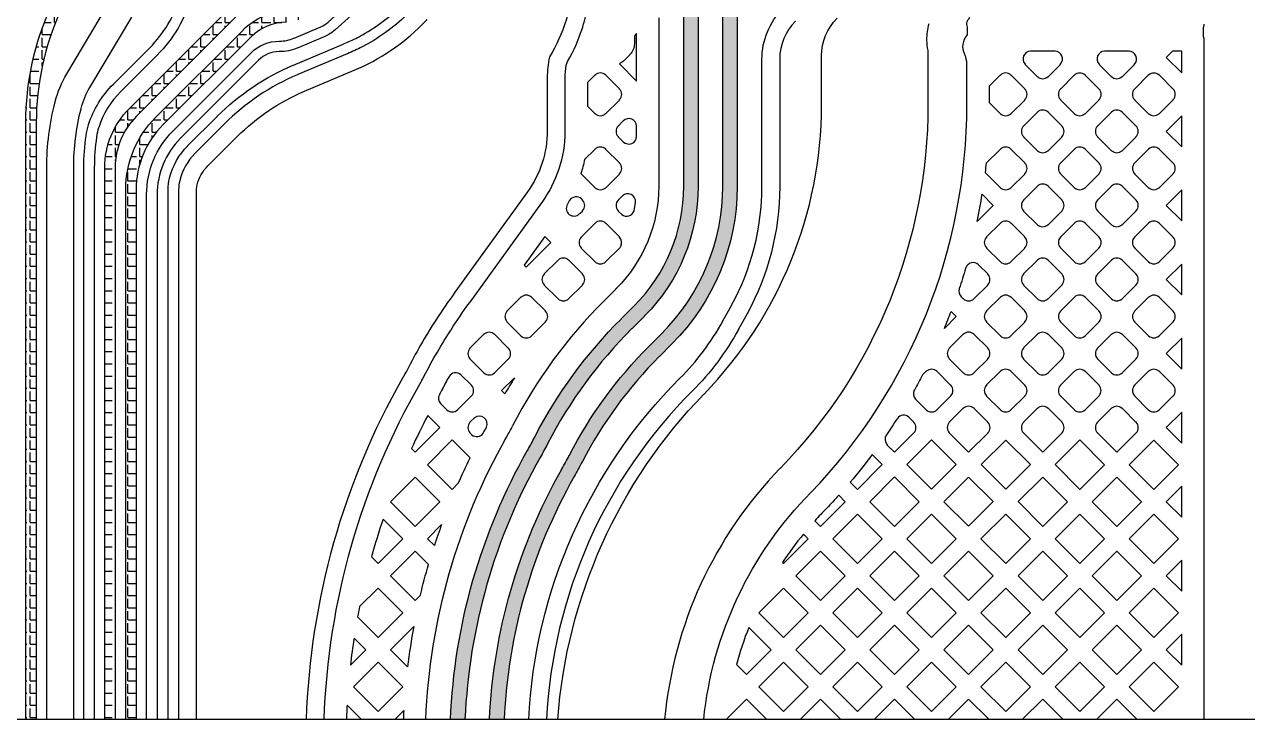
# Model space of a CAD drawing. Header units: millimetres. Extents: x 3412 to 3654, y 20 to 191.
# Drawn here: x 3550.98 to 3571.99, y 131.93 to 143.88 of the extents above; entities that cross this region are included whole.
import ezdxf

# ---------------------------------------------------------------- set-up
doc = ezdxf.new("R2010")
doc.units = ezdxf.units.MM
doc.header["$LTSCALE"] = 23.1
for name, color, linetype in [('gbr-dxf', 7, 'CONTINUOUS'), ('gbr-outline-dxf', 2, 'CONTINUOUS'), ('備註', 1, 'CONTINUOUS')]:
    doc.layers.add(name, color=color, linetype=linetype)
pattern_1 = [(0, (-6916.36428, -354.39698), (0, 0.20955), [0.1524, -0.05715]), (90, (-6916.36428, -354.39698), (-0.20955, 1e-17), [0.1524, -0.05715])]
pattern_2 = [(0, (-8225.40712, 1046.0928), (0, 0.20955), [0.1524, -0.05715]), (90, (-8225.40712, 1046.0928), (-0.20955, 1e-17), [0.1524, -0.05715])]

msp = doc.modelspace()

# ---------------------------------------------------------------- hatches: boundary and pattern name
at = {"layer": '備註'}
h = msp.add_hatch(dxfattribs=at)
h.set_pattern_fill('ANGLE', color=2, scale=0.03, style=0)
h.set_pattern_definition(pattern_1)
h.paths.add_polyline_path([(3551.003, 131.933), (3551.003, 142.181), (3551.003, 142.185, -0.107504), (3551.441, 144.196, -0.010305), (3551.442, 144.199, 0.022597), (3551.519, 144.391, 0.12907), (3551.473, 144.634), (3551.473, 144.634), (3551.473, 144.634), (3551.473, 146.233), (3552.007, 146.233), (3552.007, 144.634), (3552.005, 144.634, 0.147077), (3551.697, 144.355, -0.024913), (3551.606, 144.126, -0.009985), (3551.605, 144.124, 0.10745), (3551.183, 142.188), (3551.183, 142.185), (3551.183, 131.933)])
h = msp.add_hatch(dxfattribs=at)
h.set_pattern_fill('ANGLE', color=256, scale=0.03, style=0)
h.set_pattern_definition(pattern_1)
h.paths.add_polyline_path([(3552.359, 131.933), (3552.359, 141.413, -0.015891), (3552.359, 141.418, -0.198918), (3552.778, 142.429), (3552.778, 142.429), (3552.778, 142.429), (3554.618, 144.268), (3554.618, 144.268), (3554.618, 144.268, 0.050053), (3554.696, 144.365, 0.146543), (3554.623, 144.634), (3554.623, 144.634), (3554.623, 146.233), (3555.157, 146.233), (3555.157, 144.634), (3555.155, 144.634, 0.10521), (3554.938, 144.453, -0.115583), (3554.745, 144.141), (3554.745, 144.141), (3554.745, 144.141), (3552.905, 142.302), (3552.905, 142.302), (3552.905, 142.302, 0.197849), (3552.539, 141.423, -0.015423), (3552.539, 141.418), (3552.539, 131.933)])
h = msp.add_hatch(dxfattribs=at)
h.set_pattern_fill('ANGLE', color=256, scale=0.03, style=0)
h.set_pattern_definition(pattern_1)
h.paths.add_polyline_path([(3552.719, 131.933), (3552.719, 141.04, -0.019228), (3552.719, 141.047, -0.197835), (3553.232, 142.279), (3553.232, 142.28), (3554.741, 143.788), (3554.742, 143.789, -0.19864), (3555.485, 144.097), (3555.488, 144.097, 0.389539), (3555.849, 144.434), (3555.673, 144.634), (3555.673, 144.636), (3555.673, 146.233), (3556.207, 146.233), (3556.207, 144.635), (3556.207, 144.634), (3556.029, 144.432, -0.398395), (3555.485, 143.917), (3555.482, 143.917, 0.197557), (3554.869, 143.662), (3554.868, 143.661), (3553.36, 142.152), (3553.359, 142.152, 0.198761), (3552.899, 141.04, -0.018854), (3552.899, 141.034), (3552.899, 131.933)])
at = {"layer": '備註', "linetype": 'Continuous'}
h = msp.add_hatch(dxfattribs=at)
h.set_pattern_fill('ANGLE', color=4, scale=0.03, style=0)
h.set_pattern_definition(pattern_2)
h.paths.add_polyline_path([(3558.299, 131.933, -0.119184), (3559.623, 136.561, -0.010688), (3559.626, 136.565, 0.009413), (3559.744, 136.784, -0.008282), (3559.745, 136.786, -0.077139), (3561.235, 138.822), (3561.235, 138.823), (3561.445, 139.034, -0.024653), (3561.454, 139.043, 0.19899), (3562.305, 141.097), (3562.306, 141.102), (3562.306, 144.171, -0.013626), (3562.305, 144.177, 0.15526), (3562.281, 144.255, -0.047374), (3562.267, 144.262, -0.192505), (3561.98, 144.635), (3561.973, 144.635), (3561.973, 146.233), (3562.507, 146.233), (3562.507, 144.635), (3562.496, 144.635, 0.020922), (3562.496, 144.565), (3562.496, 144.56, 0.077712), (3562.536, 144.306, -0.085172), (3562.54, 144.281, -0.063907), (3562.554, 144.185, -0.01602), (3562.555, 144.177), (3562.555, 141.097, -0.010618), (3562.554, 141.093, -0.197688), (3561.638, 138.875, -0.026109), (3561.629, 138.865), (3561.412, 138.647), (3561.411, 138.646, 0.077044), (3559.968, 136.674, -0.00837), (3559.967, 136.672, -0.009676), (3559.84, 136.438, -0.010876), (3559.838, 136.434, 0.118814), (3558.548, 131.933)])
h = msp.add_hatch(dxfattribs=at)
h.set_pattern_fill('ANGLE', color=4, scale=0.03, style=0)
h.set_pattern_definition(pattern_2)
h.paths.add_polyline_path([(3558.97, 131.933, -0.118366), (3560.205, 136.227), (3560.207, 136.23, 0.009593), (3560.34, 136.475), (3560.341, 136.477, -0.077165), (3561.71, 138.348), (3561.71, 138.349), (3561.927, 138.567), (3561.928, 138.568, 0.1989), (3562.976, 141.096, -0.01598), (3562.976, 141.104), (3562.976, 144.135, -0.043357), (3562.982, 144.201, -0.11098), (3562.987, 144.237, 0.10686), (3563.028, 144.5, -0.135663), (3563.038, 144.543, 0.032048), (3563.034, 144.624), (3563.023, 144.634), (3563.023, 144.635), (3563.023, 146.233), (3563.557, 146.233), (3563.557, 144.636), (3563.558, 144.634), (3563.546, 144.623, -0.241105), (3563.323, 144.291, -0.020161), (3563.302, 144.269), (3563.302, 144.268), (3563.265, 144.231), (3563.265, 144.231, 0.199548), (3563.225, 144.136), (3563.225, 144.135), (3563.225, 141.097, -0.016305), (3563.225, 141.089, -0.198398), (3562.104, 138.392), (3562.104, 138.391), (3561.887, 138.173), (3561.886, 138.172, 0.077062), (3560.564, 136.366, -0.008577), (3560.562, 136.363, -0.009589), (3560.424, 136.109), (3560.423, 136.107, 0.118133), (3559.219, 131.933)])

# ---------------------------------------------------------------- linework, layer by layer
at = {"layer": 'gbr-dxf', "linetype": 'Continuous'}
for points in [[(3551.003, 131.933), (3551.003, 142.181), (3551.003, 142.185, -0.107504), (3551.441, 144.196, -0.010305), (3551.442, 144.199, 0.022597), (3551.519, 144.391, 0.12907), (3551.473, 144.634), (3551.473, 144.634), (3551.473, 144.634), (3551.473, 146.233), (3552.007, 146.233), (3552.007, 144.634), (3552.005, 144.634, 0.147077), (3551.697, 144.355, -0.024913), (3551.606, 144.126, -0.009985), (3551.605, 144.124, 0.10745), (3551.183, 142.188), (3551.183, 142.185), (3551.183, 131.933)], [(3553.079, 131.933), (3553.079, 140.953, -0.012477), (3553.079, 140.956, -0.198146), (3553.533, 142.05), (3553.533, 142.05), (3553.533, 142.05), (3553.533, 142.05), (3554.872, 143.389), (3554.872, 143.389, -0.19916), (3555.36, 143.591), (3555.364, 143.591, 0.099354), (3555.61, 143.642, -0.010141), (3555.612, 143.643), (3556.07, 143.837), (3556.071, 143.837, 0.084146), (3556.195, 143.916), (3556.196, 143.917), (3556.629, 144.314, 0.213011), (3556.729, 144.629, -0.019721), (3556.729, 144.635), (3556.723, 144.635), (3556.723, 146.233), (3557.257, 146.233), (3557.257, 144.673)], [(3557.257, 144.641), (3557.257, 144.635), (3557.256, 144.635, -0.156219), (3557.228, 144.593, 0.007953), (3556.922, 144.338), (3556.318, 143.785), (3556.317, 143.784, -0.084852), (3556.141, 143.672), (3556.14, 143.671), (3555.68, 143.476, -0.01065), (3555.677, 143.475, -0.099794), (3555.36, 143.411), (3555.357, 143.412, 0.197401), (3554.999, 143.262), (3554.999, 143.262), (3554.999, 143.262), (3553.661, 141.923, 0.198823), (3553.259, 140.953), (3553.259, 140.949), (3553.259, 131.933)], [(3560.404, 144.634, -0.124692), (3560, 143.321, 0.053062), (3559.961, 142.961), (3559.961, 142.056), (3559.962, 142.056, -0.157735), (3559.62, 141), (3558.375, 139.275, 0.013545), (3558.047, 138.798), (3558.046, 138.797, 0.023435), (3557.546, 137.928, -0.007426), (3557.487, 137.821, 0.014256), (3557.475, 137.802, 0.121575), (3555.82, 131.933, 0.121575)], [(3553.846, 144.357, -0.12923), (3553.26, 143.352), (3553.26, 143.351), (3552.635, 142.726), (3552.634, 142.725, 0.118431), (3552.255, 142.106), (3552.254, 142.104, 0.041634), (3552.218, 141.947, -0.013018), (3552.218, 141.943, 0.035651), (3552.18, 141.419, -0.015675), (3552.18, 141.414), (3552.18, 131.933)], [(3551.363, 131.933), (3551.363, 141.42), (3551.363, 141.42, -0.063204), (3551.506, 142.546, -0.010589), (3551.508, 142.554, -0.070116), (3551.707, 143.029), (3551.707, 143.03), (3552.422, 144.232)], [(3552, 131.933), (3552, 141.419, -0.016293), (3552, 141.424, -0.035104), (3552.039, 141.965, -0.010204), (3552.04, 141.968, -0.04181), (3552.081, 142.155, -0.012351), (3552.083, 142.159, -0.118909), (3552.507, 142.853), (3552.508, 142.853), (3553.132, 143.478), (3553.133, 143.479, 0.121175), (3553.654, 144.341, 0.142791)], [(3552.359, 131.933), (3552.359, 141.413, -0.015891), (3552.359, 141.418, -0.198918), (3552.778, 142.429), (3552.778, 142.429), (3552.778, 142.429), (3554.618, 144.268)], [(3554.745, 144.141), (3552.905, 142.302), (3552.905, 142.302), (3552.905, 142.302, 0.197849), (3552.539, 141.423, -0.015423), (3552.539, 141.418), (3552.539, 131.933)], [(3553.449, 131.933), (3553.449, 141.038), (3553.449, 141.042, -0.059358), (3553.473, 141.238, -0.01189), (3553.474, 141.241, -0.135862), (3553.787, 141.795), (3553.788, 141.796), (3554.292, 142.299), (3554.292, 142.3, -0.096538), (3555.597, 143.179, -0.01434), (3555.601, 143.18), (3556.457, 143.542, -0.012411), (3556.46, 143.543, 0.015336), (3556.701, 143.654), (3556.701, 143.654, 0.002088), (3556.733, 143.67, -0.011004), (3556.736, 143.672, 0.072287), (3557.465, 144.216)], [(3558.299, 131.933, -0.119184), (3559.623, 136.561, -0.010688), (3559.626, 136.565, 0.009413), (3559.744, 136.784, -0.008282), (3559.745, 136.786, -0.077139), (3561.235, 138.822), (3561.235, 138.823), (3561.445, 139.034, -0.024653), (3561.454, 139.043, 0.19899), (3562.305, 141.097), (3562.306, 141.102), (3562.306, 144.171, -0.013626)], [(3562.555, 144.177), (3562.555, 141.097, -0.010618), (3562.554, 141.093, -0.197688), (3561.638, 138.875, -0.026109), (3561.629, 138.865), (3561.412, 138.647), (3561.411, 138.646, 0.077044), (3559.968, 136.674, -0.00837), (3559.967, 136.672, -0.009676), (3559.84, 136.438, -0.010876), (3559.838, 136.434, 0.118814), (3558.548, 131.933, 0.118814)], [(3558.97, 131.933, -0.118366), (3560.205, 136.227), (3560.207, 136.23, 0.009593), (3560.34, 136.475), (3560.341, 136.477, -0.077165), (3561.71, 138.348), (3561.71, 138.349), (3561.927, 138.567), (3561.928, 138.568, 0.1989), (3562.976, 141.096, -0.01598), (3562.976, 141.104), (3562.976, 144.135, -0.043357)], [(3563.225, 144.135), (3563.225, 141.097, -0.016305), (3563.225, 141.089, -0.198398), (3562.104, 138.392), (3562.104, 138.391), (3561.887, 138.173), (3561.886, 138.172, 0.077062), (3560.564, 136.366, -0.008577), (3560.562, 136.363, -0.009589), (3560.424, 136.109), (3560.423, 136.107, 0.118133), (3559.219, 131.933, 0.118133)], [(3559.644, 131.933, -0.186475), (3562.239, 137.797), (3562.239, 137.797), (3562.239, 137.798, 0.070886), (3562.978, 138.781, -0.00818), (3562.98, 138.785), (3563.125, 139.049, -0.007588), (3563.126, 139.052, 0.125979), (3563.649, 141.094, -0.014467), (3563.649, 141.102), (3563.649, 143.274, -0.01206), (3563.649, 143.28, -0.199107), (3564.009, 144.15)], [(3552.817, 144.001), (3552.1, 142.796), (3552.1, 142.795, 0.071313), (3551.948, 142.432, -0.010285), (3551.946, 142.424, 0.062695), (3551.82, 141.42), (3551.82, 131.933)], [(3552.719, 131.933), (3552.719, 141.04, -0.019228), (3552.719, 141.047, -0.197835), (3553.232, 142.279), (3553.232, 142.28), (3554.741, 143.788), (3554.742, 143.789, -0.19864), (3555.485, 144.097)], [(3557.592, 144.089, -0.072063), (3556.824, 143.515, -0.012066), (3556.821, 143.513, -0.00236), (3556.783, 143.493, -0.013643), (3556.779, 143.491, -0.015427), (3556.527, 143.376, -0.012558), (3556.523, 143.374), (3555.675, 143.017, -0.014787), (3555.671, 143.015, 0.096801), (3554.419, 142.173), (3554.419, 142.172), (3553.915, 141.668), (3553.914, 141.668, 0.136531), (3553.648, 141.195, -0.010272), (3553.647, 141.192, 0.059449), (3553.629, 141.038), (3553.629, 141.034), (3553.629, 131.933)], [(3553.938, 131.933), (3553.938, 141.038), (3553.938, 141.039), (3553.938, 141.039, -0.059518), (3553.947, 141.121, -0.136752), (3554.133, 141.45), (3554.637, 141.954, -0.096879), (3555.791, 142.73), (3556.646, 143.091, 0.096881), (3557.809, 143.873), (3557.897, 143.961, -0.161855)], [(3556.129, 131.933, -0.122765), (3557.778, 137.708, 0.004959), (3557.819, 137.785), (3557.821, 137.788, -0.022428), (3558.285, 138.596), (3558.285, 138.597), (3558.305, 138.627, -0.010288), (3558.308, 138.633, -0.013388), (3558.623, 139.092, -0.023791), (3558.634, 139.106), (3559.868, 140.815, -0.007393), (3559.871, 140.819, 0.155756), (3560.271, 142.039, -0.028709), (3560.27, 142.061), (3560.27, 142.962), (3560.27, 142.962, -0.037639), (3560.286, 143.172, -0.096046), (3560.311, 143.24, 0.052294), (3560.57, 143.834), (3560.57, 143.836), (3560.571, 143.838, 0.016324), (3560.626, 144.033, -0.145421)], [(3561.877, 143.992), (3561.877, 141.103), (3561.877, 141.097, -0.198915), (3561.151, 139.346), (3561.15, 139.344), (3561.148, 139.343, 0.009561), (3561.134, 139.328, -0.008005), (3561.131, 139.325), (3560.932, 139.125), (3560.931, 139.124, 0.07711), (3559.365, 136.983, -0.02107), (3559.357, 136.969, -0.008911), (3559.252, 136.775, -0.006847), (3559.251, 136.772, 0.119606), (3557.87, 131.933, 0.119606)], [(3564.225, 143.935, 0.19731), (3563.954, 143.287, -0.011554), (3563.954, 143.281), (3563.954, 141.096, -0.014004), (3563.954, 141.088), (3563.954, 141.087, -0.125435), (3563.395, 138.908), (3563.394, 138.906), (3563.249, 138.642, -0.009234), (3563.247, 138.638, -0.071124), (3562.455, 137.582), (3562.455, 137.582), (3562.455, 137.582, 0.186035), (3559.949, 131.933, 0.186035)], [(3560.142, 131.933, -0.176219), (3562.653, 137.526), (3562.654, 137.527, 0.194757), (3564.673, 142.491), (3564.673, 142.502), (3564.673, 143.339, -0.198515), (3564.939, 143.985, 0.133111)], [(3562.649, 131.933, -0.171581), (3564.491, 135.833, 0.19336), (3567.17, 142.499), (3567.17, 143.194), (3567.17, 143.198, 0.103232), (3567.134, 143.358, -0.009592), (3567.132, 143.364, -0.302702), (3567.18, 143.7), (3567.18, 143.829), (3567.18, 143.829, -0.319661), (3567.223, 143.999)], [(3555.482, 143.917, 0.197557), (3554.869, 143.662), (3554.868, 143.661), (3553.36, 142.152), (3553.359, 142.152, 0.198761), (3552.899, 141.04, -0.018854), (3552.899, 141.034), (3552.899, 131.933)], [(3566.516, 143.891, 0.067631), (3566.478, 143.615), (3566.478, 143.612, 0.021471), (3566.482, 143.524, -0.050993), (3566.501, 143.339), (3566.501, 142.513), (3566.501, 142.502, -0.19516), (3563.966, 136.253), (3563.965, 136.253, 0.171435), (3561.977, 131.933, 0.171435)], [(3571.241, 143.884, -0.046734), (3571.232, 143.829), (3571.231, 143.829), (3571.231, 143.672, -0.081267), (3571.241, 143.611), (3571.241, 131.933)], [(3563.732, 131.933), (3563.382, 132.283), (3563.032, 131.933, 0.00001), (3563.032, 131.933, 0.00001)]]:
    msp.add_lwpolyline(points, format="xyb", dxfattribs=at)
for points in [[(3561.496, 142.904), (3561.496, 143.723), (3561.457, 143.685), (3561.457, 143.548, -0.191558), (3561.384, 143.365, -0.008186), (3561.379, 143.359), (3561.27, 143.25, -0.08171), (3561.2, 143.2)], [(3568.169, 143.195, -0.057065), (3568.176, 143.186), (3568.376, 142.986, -0.05637), (3568.382, 142.982, 0.39114), (3568.564, 142.982, -0.055764), (3568.57, 142.986), (3568.77, 143.186, -0.057001), (3568.776, 143.195, 0.639501), (3568.684, 143.419, -0.055064), (3568.673, 143.421), (3568.271, 143.421, -0.049143), (3568.262, 143.419, 0.63946)], [(3569.442, 143.195, -0.057065), (3569.448, 143.186), (3569.649, 142.986, -0.050033), (3569.654, 142.982, 0.39114), (3569.836, 142.982, -0.055764), (3569.842, 142.986), (3570.042, 143.186, -0.057001), (3570.049, 143.195, 0.639501), (3569.956, 143.419, -0.056442), (3569.945, 143.421), (3569.545, 143.421, -0.054988), (3569.534, 143.419, 0.639504)], [(3560.651, 142.475), (3560.777, 142.35, -0.055973), (3560.783, 142.346, 0.39114), (3560.964, 142.346, -0.05566), (3560.97, 142.35), (3561.201, 142.58, -0.055598), (3561.205, 142.586, 0.391196), (3561.205, 142.768, -0.055764), (3561.201, 142.774), (3560.97, 143.005, -0.052863), (3560.965, 143.009, 0.391218), (3560.783, 143.009, -0.056113), (3560.777, 143.004), (3560.651, 142.879)], [(3567.551, 142.539), (3567.739, 142.35, -0.05637), (3567.745, 142.345, 0.39114), (3567.927, 142.345, -0.055764), (3567.933, 142.35), (3568.163, 142.58, -0.05577), (3568.168, 142.586, 0.391196), (3568.168, 142.768, -0.05566), (3568.163, 142.774), (3567.933, 143.005, -0.052506), (3567.927, 143.009, 0.391218), (3567.745, 143.009, -0.055384), (3567.739, 143.004), (3567.551, 142.816)], [(3568.777, 142.586, -0.0561), (3568.782, 142.58), (3569.012, 142.35, -0.05901), (3569.018, 142.345, 0.39114), (3569.2, 142.345, -0.055764), (3569.206, 142.35), (3569.436, 142.58, -0.05577), (3569.441, 142.586, 0.391196), (3569.441, 142.768, -0.05267), (3569.436, 142.774), (3569.206, 143.003, -0.061355), (3569.2, 143.008, 0.391218), (3569.018, 143.008, -0.056153), (3569.012, 143.004), (3568.782, 142.774, -0.055973), (3568.777, 142.768, 0.391162)], [(3570.05, 142.586, -0.058964), (3570.055, 142.58), (3570.285, 142.349, -0.050042), (3570.291, 142.345, 0.390932), (3570.472, 142.345, -0.05566), (3570.478, 142.35), (3570.709, 142.58, -0.055221), (3570.713, 142.586, 0.390908), (3570.713, 142.768, -0.06128), (3570.708, 142.774), (3570.479, 143.004, -0.058294), (3570.472, 143.009, 0.39083), (3570.291, 143.008, -0.056153), (3570.285, 143.004), (3570.055, 142.774, -0.055973), (3570.05, 142.768, 0.390821)], [(3561.178, 141.95, -0.056153), (3561.183, 141.944), (3561.264, 141.862, -0.015287), (3561.269, 141.858, 0.639441), (3561.496, 141.952, -0.010575), (3561.496, 141.956), (3561.496, 142.128, -0.009153), (3561.496, 142.131, 0.639461), (3561.269, 142.224, -0.011006), (3561.266, 142.221), (3561.183, 142.138, -0.05637), (3561.178, 142.132, 0.391162)], [(3568.141, 141.95, -0.0561), (3568.146, 141.944), (3568.375, 141.714, -0.059043), (3568.382, 141.709, 0.39114), (3568.564, 141.709, -0.055883), (3568.57, 141.714), (3568.8, 141.944, -0.05598), (3568.804, 141.95, 0.391196), (3568.804, 142.132, -0.052616), (3568.8, 142.137), (3568.569, 142.368, -0.049454), (3568.564, 142.372, 0.391218), (3568.382, 142.372, -0.056153), (3568.376, 142.368), (3568.146, 142.138, -0.055973), (3568.141, 142.131, 0.391162)], [(3569.414, 141.95, -0.058964), (3569.418, 141.944), (3569.648, 141.714, -0.06172), (3569.655, 141.709, 0.390932), (3569.836, 141.709, -0.05566), (3569.842, 141.714), (3570.072, 141.944, -0.055221), (3570.077, 141.95, 0.390908), (3570.077, 142.131, -0.06128), (3570.072, 142.138), (3569.842, 142.368, -0.058294), (3569.836, 142.372, 0.39083), (3569.654, 142.372, -0.056153), (3569.648, 142.368), (3569.418, 142.138, -0.055973), (3569.414, 142.132, 0.390821)], [(3560.539, 141.315), (3560.777, 141.077, -0.056002), (3560.783, 141.073, 0.391029), (3560.965, 141.073, -0.056153), (3560.971, 141.077), (3561.201, 141.307, -0.056002), (3561.205, 141.313, 0.391196), (3561.205, 141.495, -0.055764), (3561.201, 141.501), (3560.97, 141.732, -0.052863), (3560.965, 141.736, 0.390811), (3560.783, 141.736, -0.056004), (3560.777, 141.732), (3560.602, 141.557, -0.025113)], [(3567.483, 141.335), (3567.74, 141.077, -0.056271), (3567.746, 141.073, 0.391095), (3567.927, 141.073, -0.055883), (3567.933, 141.077), (3568.163, 141.307, -0.05598), (3568.168, 141.313, 0.391196), (3568.168, 141.495, -0.055764), (3568.163, 141.501), (3567.933, 141.732, -0.052608), (3567.927, 141.736, 0.390795), (3567.746, 141.736, -0.055792), (3567.74, 141.732), (3567.5, 141.492, -0.003992)], [(3568.777, 141.313, -0.059211), (3568.782, 141.307), (3569.011, 141.078, -0.061778), (3569.018, 141.073, 0.39114), (3569.2, 141.073, -0.055384), (3569.206, 141.077), (3569.436, 141.308, -0.05561), (3569.441, 141.314, 0.391196), (3569.441, 141.495, -0.049442), (3569.437, 141.501), (3569.206, 141.731, -0.058513), (3569.2, 141.736, 0.391218), (3569.018, 141.736, -0.056153), (3569.012, 141.731), (3568.782, 141.501, -0.055973), (3568.777, 141.495, 0.391162)], [(3570.05, 141.314, -0.061763), (3570.055, 141.307), (3570.285, 141.077, -0.053198), (3570.291, 141.073, 0.390932), (3570.472, 141.073, -0.05566), (3570.478, 141.077), (3570.709, 141.307, -0.055221), (3570.713, 141.313, 0.390908), (3570.713, 141.495, -0.05837), (3570.708, 141.502), (3570.478, 141.732, -0.055369), (3570.472, 141.736, 0.39083), (3570.291, 141.736, -0.056573), (3570.285, 141.731), (3570.055, 141.502, -0.056766), (3570.05, 141.495, 0.390821)], [(3568.141, 140.677, -0.046362), (3568.145, 140.672), (3568.377, 140.441, -0.050042), (3568.382, 140.437, 0.390684), (3568.563, 140.437, -0.055464), (3568.569, 140.441), (3568.8, 140.671, -0.055098), (3568.804, 140.677, 0.390809), (3568.804, 140.859, -0.049442), (3568.8, 140.864), (3568.569, 141.096, -0.046157), (3568.564, 141.1, 0.391218), (3568.382, 141.1, -0.056153), (3568.376, 141.095), (3568.146, 140.865, -0.055973), (3568.141, 140.859, 0.390821)], [(3569.414, 140.677, -0.064774), (3569.419, 140.67), (3569.648, 140.441, -0.056366), (3569.654, 140.437, 0.39114), (3569.836, 140.437, -0.05543), (3569.842, 140.441), (3570.072, 140.671, -0.055221), (3570.077, 140.677, 0.391196), (3570.077, 140.859, -0.055764), (3570.072, 140.865), (3569.842, 141.095, -0.052863), (3569.836, 141.1, 0.391218), (3569.654, 141.1, -0.056631), (3569.648, 141.095), (3569.418, 140.865, -0.056364), (3569.414, 140.859, 0.391162)], [(3560.304, 140.782, 0.846635), (3560.512, 140.621, -0.03228), (3560.527, 140.633), (3560.564, 140.671, -0.05598), (3560.569, 140.677, 0.391071), (3560.569, 140.858, -0.064409), (3560.564, 140.866), (3560.555, 140.875, -0.040112), (3560.548, 140.88, 0.473863), (3560.342, 140.851, -0.035581), (3560.338, 140.845, -0.005287), (3560.313, 140.8, -0.033841)], [(3561.178, 140.677, -0.049862), (3561.182, 140.672), (3561.244, 140.61, 0.501447), (3561.453, 140.674, 0.017874), (3561.478, 140.822, 0.686599), (3561.252, 140.933), (3561.183, 140.865, -0.05598), (3561.178, 140.859, 0.391118)], [(3560.542, 140.041, -0.052738), (3560.546, 140.035), (3560.777, 139.804, -0.056296), (3560.783, 139.8, 0.390652), (3560.964, 139.8, -0.055284), (3560.97, 139.804), (3561.215, 140.048, 0.002624), (3561.224, 140.065, -0.071566), (3561.226, 140.071, 0.314295), (3561.205, 140.222, -0.07161), (3561.202, 140.228), (3560.971, 140.458, -0.064091), (3560.964, 140.463, 0.390953), (3560.783, 140.463, -0.056153), (3560.777, 140.458), (3560.547, 140.228, -0.055973), (3560.542, 140.222, 0.39077)], [(3567.504, 140.041, -0.0533), (3567.509, 140.035), (3567.739, 139.804, -0.056513), (3567.745, 139.8, 0.390932), (3567.927, 139.8, -0.055883), (3567.933, 139.804), (3568.164, 140.035, -0.055598), (3568.168, 140.041, 0.390908), (3568.168, 140.223, -0.055464), (3568.164, 140.229), (3567.934, 140.458, -0.063697), (3567.927, 140.463, 0.39083), (3567.745, 140.463, -0.056153), (3567.739, 140.459), (3567.509, 140.228, -0.055973), (3567.505, 140.222, 0.390821)], [(3568.777, 140.041, -0.0497), (3568.781, 140.036), (3569.012, 139.805, -0.053198), (3569.018, 139.8, 0.390932), (3569.2, 139.8, -0.05566), (3569.206, 139.805), (3569.436, 140.035, -0.055221), (3569.441, 140.041, 0.391196), (3569.441, 140.223, -0.046133), (3569.437, 140.228), (3569.206, 140.459, -0.05577), (3569.2, 140.463, 0.39097), (3569.018, 140.463, -0.056056), (3569.012, 140.459), (3568.782, 140.229, -0.056141), (3568.777, 140.223, 0.390478)], [(3570.05, 140.041, -0.06459), (3570.055, 140.034), (3570.285, 139.804, -0.05637), (3570.291, 139.8, 0.39114), (3570.473, 139.8, -0.055384), (3570.479, 139.804), (3570.709, 140.035, -0.05561), (3570.713, 140.041, 0.391196), (3570.713, 140.222, -0.05566), (3570.709, 140.228), (3570.478, 140.459, -0.052506), (3570.472, 140.463, 0.391218), (3570.291, 140.463, -0.056573), (3570.285, 140.459), (3570.055, 140.229, -0.056766), (3570.05, 140.223, 0.391162)], [(3559.906, 139.404, -0.055723), (3559.91, 139.398), (3560.14, 139.168, -0.059071), (3560.147, 139.164, 0.390636), (3560.328, 139.164, -0.055148), (3560.334, 139.168), (3560.565, 139.398, -0.055526), (3560.569, 139.404, 0.390561), (3560.569, 139.586, -0.052448), (3560.565, 139.592), (3560.335, 139.822, -0.061665), (3560.328, 139.827, 0.390824), (3560.146, 139.827, -0.056056), (3560.14, 139.822), (3559.91, 139.592, -0.055746), (3559.906, 139.586, 0.390459)], [(3567.038, 139.332, 0.262246), (3567.069, 139.205, -0.104298), (3567.073, 139.198), (3567.103, 139.168, -0.058958), (3567.109, 139.164, 0.39114), (3567.291, 139.164, -0.055764), (3567.297, 139.168), (3567.527, 139.398, -0.055615), (3567.531, 139.404, 0.391196), (3567.531, 139.586, -0.052357), (3567.527, 139.592), (3567.377, 139.742, -0.037126), (3567.368, 139.749, 0.542997), (3567.15, 139.694, -0.032211), (3567.147, 139.685, -0.009047), (3567.039, 139.34, -0.103904)], [(3568.141, 139.404, -0.050275), (3568.145, 139.399), (3568.376, 139.168, -0.05346), (3568.381, 139.164, 0.39114), (3568.563, 139.164, -0.055384), (3568.569, 139.168), (3568.8, 139.399, -0.05561), (3568.804, 139.405, 0.391196), (3568.804, 139.587, -0.058572), (3568.8, 139.593), (3568.57, 139.823, -0.055598), (3568.564, 139.827, 0.391218), (3568.382, 139.827, -0.056366), (3568.376, 139.823), (3568.145, 139.592, -0.056366), (3568.141, 139.586, 0.391162)], [(3569.414, 139.405, -0.0561), (3569.418, 139.399), (3569.65, 139.167, -0.046695), (3569.655, 139.164, 0.39114), (3569.836, 139.164, -0.055384), (3569.842, 139.168), (3570.073, 139.398, -0.05561), (3570.077, 139.404, 0.391196), (3570.077, 139.586, -0.05267), (3570.073, 139.592), (3569.841, 139.823, -0.049292), (3569.836, 139.827, 0.391218), (3569.654, 139.827, -0.056573), (3569.648, 139.823), (3569.418, 139.593, -0.056766), (3569.414, 139.587, 0.391162)], [(3559.269, 138.949, 0.390956), (3559.269, 138.768, -0.058746), (3559.274, 138.761), (3559.503, 138.532, -0.061617), (3559.51, 138.527, 0.390799), (3559.692, 138.527, -0.055056), (3559.698, 138.531), (3559.928, 138.762, -0.055526), (3559.933, 138.768, 0.390561), (3559.933, 138.95, -0.049292), (3559.929, 138.955), (3559.698, 139.186, -0.059016), (3559.692, 139.19, 0.390698), (3559.51, 139.19, -0.056086), (3559.504, 139.186), (3559.274, 138.955, -0.055902)], [(3567.504, 138.768, -0.055762), (3567.509, 138.762), (3567.739, 138.532, -0.058946), (3567.745, 138.527, 0.390932), (3567.927, 138.527, -0.055764), (3567.933, 138.532), (3568.163, 138.762, -0.05561), (3568.168, 138.768, 0.391196), (3568.168, 138.95, -0.052312), (3568.163, 138.956), (3567.934, 139.185, -0.061073), (3567.927, 139.19, 0.39097), (3567.745, 139.19, -0.055957), (3567.739, 139.186), (3567.509, 138.956, -0.055902), (3567.504, 138.95, 0.390478)], [(3568.777, 138.768, -0.053195), (3568.781, 138.762), (3569.012, 138.531, -0.056259), (3569.018, 138.527, 0.390809), (3569.2, 138.527, -0.055384), (3569.206, 138.532), (3569.437, 138.762, -0.05561), (3569.441, 138.768, 0.390799), (3569.441, 138.95, -0.055284), (3569.437, 138.956), (3569.207, 139.186, -0.063771), (3569.2, 139.191, 0.390956), (3569.018, 139.191, -0.056631), (3569.012, 139.186), (3568.782, 138.956, -0.056364), (3568.777, 138.95, 0.39097)], [(3570.05, 138.768, -0.056086), (3570.055, 138.762), (3570.286, 138.531, -0.04664), (3570.291, 138.528, 0.390932), (3570.472, 138.528, -0.05566), (3570.478, 138.532), (3570.709, 138.762, -0.055221), (3570.713, 138.768, 0.390908), (3570.713, 138.95, -0.052426), (3570.709, 138.956), (3570.478, 139.187, -0.049039), (3570.473, 139.191, 0.39083), (3570.291, 139.19, -0.056366), (3570.285, 139.186), (3570.055, 138.956, -0.056366), (3570.051, 138.95, 0.390821)], [(3558.633, 138.131, -0.046371), (3558.637, 138.126), (3558.868, 137.895, -0.049696), (3558.874, 137.891, 0.39114), (3559.055, 137.891, -0.055151), (3559.061, 137.895), (3559.292, 138.125, -0.055237), (3559.296, 138.131, 0.391196), (3559.296, 138.313, -0.049652), (3559.292, 138.318), (3559.06, 138.55, -0.046275), (3559.055, 138.554, 0.391218), (3558.874, 138.554, -0.056366), (3558.868, 138.549), (3558.637, 138.319, -0.056366), (3558.633, 138.313, 0.391162)], [(3566.868, 138.313, 0.39083), (3566.868, 138.132, -0.055883), (3566.873, 138.126), (3567.102, 137.896, -0.058925), (3567.109, 137.891, 0.390908), (3567.291, 137.891, -0.055358), (3567.297, 137.895), (3567.527, 138.126, -0.055098), (3567.531, 138.132, 0.390809), (3567.531, 138.314, -0.052947), (3567.527, 138.319), (3567.296, 138.55, -0.049782), (3567.291, 138.554, 0.39097), (3567.109, 138.554, -0.055686), (3567.103, 138.55), (3566.873, 138.319, -0.055746)], [(3568.141, 138.132, -0.052718), (3568.145, 138.126), (3568.376, 137.895, -0.05608), (3568.382, 137.891, 0.390932), (3568.564, 137.891, -0.055764), (3568.57, 137.895), (3568.8, 138.125, -0.05561), (3568.804, 138.131, 0.390799), (3568.804, 138.313, -0.055056), (3568.8, 138.319), (3568.569, 138.55, -0.051941), (3568.563, 138.554, 0.390956), (3568.382, 138.554, -0.056631), (3568.375, 138.55), (3568.145, 138.32, -0.056364), (3568.141, 138.313, 0.390821)], [(3569.414, 138.132, -0.059113), (3569.418, 138.125), (3569.649, 137.895, -0.05029), (3569.654, 137.891, 0.390932), (3569.836, 137.891, -0.05566), (3569.842, 137.895), (3570.072, 138.126, -0.055221), (3570.077, 138.132, 0.390908), (3570.077, 138.314, -0.06128), (3570.072, 138.321), (3569.843, 138.55, -0.058294), (3569.836, 138.554, 0.39083), (3569.655, 138.554, -0.056366), (3569.649, 138.55), (3569.418, 138.319, -0.056366), (3569.414, 138.313, 0.390821)], [(3558.108, 137.516, 0.315949), (3558.128, 137.363), (3558.129, 137.362), (3558.232, 137.259, -0.05284), (3558.238, 137.255, 0.390805), (3558.419, 137.255, -0.054726), (3558.425, 137.259), (3558.655, 137.489, -0.054945), (3558.66, 137.495, 0.390809), (3558.66, 137.677, -0.058735), (3558.655, 137.683), (3558.479, 137.859, 0.465498), (3558.274, 137.829, 0.006232), (3558.158, 137.61, -0.006994), (3558.156, 137.607, -0.004965), (3558.111, 137.523, -0.00806), (3558.109, 137.519, -0.030307)], [(3566.266, 137.592, 0.313754), (3566.287, 137.439, -0.019643), (3566.288, 137.438), (3566.467, 137.259, -0.05294), (3566.473, 137.255, 0.390761), (3566.654, 137.255, -0.055464), (3566.66, 137.259), (3566.891, 137.49, -0.055098), (3566.895, 137.496, 0.390809), (3566.895, 137.677, -0.046401), (3566.891, 137.682), (3566.66, 137.913, -0.055973), (3566.654, 137.918, 0.391017), (3566.473, 137.918, -0.055855), (3566.467, 137.913), (3566.408, 137.855, -0.007426), (3566.267, 137.595, -0.03428)], [(3567.504, 137.496, -0.058726), (3567.509, 137.489), (3567.739, 137.259, -0.06172), (3567.746, 137.254, 0.390597), (3567.927, 137.254, -0.055558), (3567.933, 137.259), (3568.164, 137.489, -0.055526), (3568.168, 137.495, 0.390932), (3568.168, 137.677, -0.049896), (3568.164, 137.682), (3567.933, 137.913, -0.058719), (3567.927, 137.918, 0.391218), (3567.745, 137.918, -0.056631), (3567.739, 137.913), (3567.509, 137.683, -0.056364), (3567.505, 137.677, 0.390821)], [(3568.777, 137.495, -0.055916), (3568.782, 137.489), (3569.011, 137.26, -0.058946), (3569.018, 137.255, 0.390932), (3569.2, 137.255, -0.055764), (3569.206, 137.259), (3569.436, 137.49, -0.05532), (3569.44, 137.496, 0.390908), (3569.44, 137.677, -0.052125), (3569.436, 137.683), (3569.206, 137.913, -0.060918), (3569.2, 137.917, 0.39083), (3569.018, 137.917, -0.05642), (3569.012, 137.913), (3568.782, 137.683, -0.056364), (3568.777, 137.677, 0.390821)], [(3570.05, 137.496, -0.059362), (3570.054, 137.489), (3570.285, 137.258, -0.050456), (3570.291, 137.254, 0.39114), (3570.472, 137.254, -0.055384), (3570.478, 137.259), (3570.709, 137.489, -0.05561), (3570.713, 137.495, 0.391196), (3570.713, 137.677, -0.061318), (3570.709, 137.684), (3570.479, 137.914, -0.058513), (3570.472, 137.918, 0.391218), (3570.291, 137.918, -0.056573), (3570.285, 137.914), (3570.054, 137.684, -0.056766), (3570.05, 137.677, 0.391162)], [(3566.868, 137.041, 0.390956), (3566.868, 136.859, -0.046496), (3566.872, 136.854), (3567.2, 136.526), (3567.527, 136.853, -0.055598), (3567.532, 136.859, 0.390799), (3567.532, 137.041, -0.049478), (3567.528, 137.046), (3567.296, 137.278, -0.045907), (3567.291, 137.282, 0.39062), (3567.109, 137.282, -0.056128), (3567.103, 137.277), (3566.873, 137.047, -0.05608)], [(3568.141, 137.04, 0.39083), (3568.141, 136.859, -0.056153), (3568.146, 136.853), (3568.472, 136.526), (3568.799, 136.853, -0.055598), (3568.804, 136.859, 0.390799), (3568.804, 137.041, -0.052448), (3568.8, 137.047), (3568.569, 137.277, -0.049519), (3568.564, 137.281, 0.390746), (3568.382, 137.281, -0.056544), (3568.376, 137.277), (3568.145, 137.046, -0.056139)], [(3569.413, 137.041, 0.39083), (3569.413, 136.859, -0.0561), (3569.418, 136.853), (3569.745, 136.526), (3570.073, 136.853, -0.055098), (3570.077, 136.859, 0.390809), (3570.077, 137.041, -0.052312), (3570.073, 137.046), (3569.842, 137.277, -0.061073), (3569.836, 137.281, 0.39097), (3569.654, 137.282, -0.056169), (3569.648, 137.277), (3569.418, 137.047, -0.056442)], [(3558.633, 136.859, -0.059439), (3558.638, 136.853), (3558.667, 136.824, 0.420464), (3558.859, 136.853, -0.002776), (3558.918, 136.957), (3558.919, 136.959, 0.775572), (3558.709, 137.118), (3558.638, 137.047, -0.056924), (3558.633, 137.041, 0.390431)], [(3565.784, 136.818, 0.339529), (3565.799, 136.656, -0.062345), (3565.803, 136.65), (3565.927, 136.526), (3566.254, 136.853, -0.055098), (3566.259, 136.859, 0.390809), (3566.259, 137.041, -0.061761), (3566.254, 137.048), (3566.173, 137.128, 0.440228), (3565.975, 137.107, -0.008507), (3565.787, 136.824, -0.060342)], [(3557.904, 136.313), (3558.328, 135.889), (3558.432, 135.993, -0.010911), (3558.637, 136.429), (3558.328, 136.738)], [(3565.166, 136.014), (3565.291, 135.889), (3565.715, 136.314), (3565.544, 136.485, -0.015089)], [(3564.558, 135.35), (3564.655, 135.253), (3565.078, 135.677), (3564.968, 135.787, -0.007493), (3564.764, 135.568), (3564.764, 135.568), (3564.762, 135.566, 0.01222)], [(3564.003, 134.632), (3564.018, 134.617), (3564.442, 135.041), (3564.362, 135.121, 0.024945)], [(3557.268, 134.405), (3557.692, 133.981), (3557.782, 134.071, -0.012365), (3557.922, 134.599), (3557.692, 134.829)], [(3556.703, 133.697), (3557.056, 133.344), (3557.48, 133.768), (3557.056, 134.192), (3556.737, 133.874, 0.003776)]]:
    msp.add_lwpolyline(points, format="xyb", close=True, dxfattribs=at)
for points in [[(3570.86, 143.047), (3570.86, 143.421), (3570.701, 143.421), (3570.594, 143.313)], [(3559.565, 139.744), (3559.601, 139.707), (3560.025, 140.132), (3559.92, 140.236)], [(3566.14, 136.314), (3566.564, 135.89), (3566.988, 136.314), (3566.564, 136.738)], [(3567.413, 136.314), (3567.836, 135.89), (3568.26, 136.314), (3567.836, 136.737)], [(3568.684, 136.314), (3569.109, 135.889), (3569.533, 136.313), (3569.109, 136.738)], [(3569.957, 136.313), (3570.381, 135.889), (3570.806, 136.313), (3570.382, 136.737)], [(3557.268, 135.677), (3557.692, 135.253), (3558.116, 135.677), (3557.692, 136.101)], [(3565.503, 135.677), (3565.927, 135.253), (3566.352, 135.677), (3565.927, 136.102)], [(3566.776, 135.677), (3567.2, 135.254), (3567.624, 135.678), (3567.2, 136.101)], [(3568.048, 135.678), (3568.473, 135.253), (3568.897, 135.677), (3568.472, 136.101)], [(3569.321, 135.677), (3569.745, 135.253), (3570.169, 135.677), (3569.745, 136.101)], [(3564.867, 135.041), (3565.291, 134.617), (3565.715, 135.041), (3565.291, 135.465)], [(3566.139, 135.041), (3566.563, 134.617), (3566.988, 135.041), (3566.564, 135.465)], [(3567.412, 135.041), (3567.836, 134.617), (3568.261, 135.041), (3567.836, 135.465)], [(3568.685, 135.041), (3569.109, 134.617), (3569.533, 135.041), (3569.109, 135.465)], [(3569.957, 135.041), (3570.381, 134.617), (3570.805, 135.041), (3570.381, 135.465)], [(3564.23, 134.405), (3564.655, 133.98), (3565.079, 134.404), (3564.655, 134.829)], [(3565.503, 134.404), (3565.927, 133.981), (3566.351, 134.405), (3565.927, 134.828)], [(3566.775, 134.405), (3567.2, 133.98), (3567.624, 134.405), (3567.2, 134.829)], [(3568.049, 134.405), (3568.473, 133.981), (3568.897, 134.405), (3568.473, 134.829)], [(3569.321, 134.405), (3569.745, 133.981), (3570.169, 134.405), (3569.745, 134.829)], [(3563.594, 133.768), (3564.018, 133.344), (3564.443, 133.768), (3564.018, 134.192)], [(3564.867, 133.768), (3565.291, 133.345), (3565.715, 133.769), (3565.291, 134.192)], [(3566.139, 133.769), (3566.564, 133.344), (3566.987, 133.768), (3566.563, 134.192)], [(3567.412, 133.768), (3567.836, 133.344), (3568.26, 133.768), (3567.836, 134.192)], [(3568.685, 133.768), (3569.109, 133.344), (3569.533, 133.768), (3569.109, 134.192)], [(3569.958, 133.768), (3570.382, 133.345), (3570.805, 133.768), (3570.381, 134.192)], [(3564.231, 133.132), (3564.654, 132.708), (3565.078, 133.132), (3564.655, 133.556)], [(3565.503, 133.132), (3565.927, 132.708), (3566.351, 133.132), (3565.927, 133.556)], [(3566.776, 133.132), (3567.2, 132.708), (3567.624, 133.132), (3567.2, 133.556)], [(3568.048, 133.132), (3568.472, 132.708), (3568.897, 133.132), (3568.473, 133.556)], [(3569.321, 133.132), (3569.745, 132.708), (3570.169, 133.132), (3569.745, 133.556)], [(3556.631, 132.495), (3557.055, 132.071), (3557.48, 132.496), (3557.056, 132.92)], [(3563.594, 132.495), (3564.018, 132.072), (3564.442, 132.496), (3564.018, 132.919)], [(3564.867, 132.496), (3565.291, 132.072), (3565.715, 132.496), (3565.291, 132.92)], [(3566.14, 132.496), (3566.564, 132.072), (3566.988, 132.496), (3566.564, 132.92)], [(3567.412, 132.496), (3567.836, 132.072), (3568.26, 132.495), (3567.836, 132.919)], [(3568.685, 132.495), (3569.109, 132.071), (3569.533, 132.496), (3569.109, 132.92)], [(3569.958, 132.496), (3570.382, 132.072), (3570.806, 132.496), (3570.382, 132.92)]]:
    msp.add_lwpolyline(points, close=True, dxfattribs=at)
at = {"layer": 'gbr-dxf'}
for points in [[(3570.86, 141.774), (3570.86, 142.307), (3570.594, 142.041)], [(3570.86, 140.502), (3570.86, 141.034), (3570.594, 140.768)], [(3570.86, 139.229), (3570.86, 139.761), (3570.594, 139.495)], [(3570.86, 137.957), (3570.86, 138.489), (3570.594, 138.223)], [(3570.86, 136.684), (3570.86, 137.216), (3570.594, 136.95)], [(3570.86, 135.411), (3570.86, 135.943), (3570.594, 135.677)], [(3570.86, 134.138), (3570.86, 134.671), (3570.594, 134.405)], [(3570.86, 132.866), (3570.86, 133.398), (3570.594, 133.132)]]:
    msp.add_lwpolyline(points, close=True, dxfattribs=at)
at = {"layer": 'gbr-dxf', "linetype": 'Continuous'}
for points in [[(3567.347, 140.491), (3567.624, 140.768), (3567.432, 140.961)], [(3566.783, 138.654), (3566.987, 138.859), (3566.899, 138.947)], [(3557.627, 136.591), (3557.692, 136.526), (3558.116, 136.95), (3557.909, 137.157)], [(3556.941, 134.731), (3557.056, 134.617), (3557.48, 135.041), (3557.141, 135.379)], [(3563.211, 132.879), (3563.382, 132.708), (3563.806, 133.132), (3563.423, 133.515)], [(3556.58, 132.868), (3556.843, 133.132), (3556.642, 133.334)], [(3556.769, 131.933), (3556.522, 132.18)], [(3565.005, 131.933), (3564.654, 132.284), (3564.304, 131.933)], [(3566.278, 131.933), (3565.927, 132.283), (3565.577, 131.933)], [(3567.55, 131.933), (3567.2, 132.283), (3566.849, 131.933)], [(3568.822, 131.933), (3568.472, 132.283), (3568.122, 131.933)], [(3570.096, 131.933), (3569.745, 132.284), (3569.395, 131.933)]]:
    msp.add_lwpolyline(points, dxfattribs=at)
at = {"layer": 'gbr-dxf'}
for points in [[(3567.347, 140.491, 0.011918), (3567.432, 140.961, 83.909556)], [(3566.783, 138.654, 0.007869), (3566.899, 138.947, 127.080439)], [(3559.398, 137.807, 0.008903), (3559.232, 137.531, 112.321215)], [(3557.909, 137.157, 0.013152), (3557.627, 136.591, 76.03592)], [(3557.141, 135.379, 0.014086), (3556.941, 134.731, 70.992297)], [(3558.145, 135.282, 0.008583), (3558.022, 134.923, 116.512424)], [(3557.668, 133.532, 0.01587), (3557.561, 132.839, 63.012922)], [(3563.423, 133.515, 0.027562), (3563.211, 132.879, 36.282213)], [(3556.642, 133.334, 0.009755), (3556.58, 132.868, 102.513706)], [(3556.522, 132.18, 0.005148), (3556.51, 131.933)], [(3557.496, 132.088, 0.003508), (3557.489, 131.933)]]:
    msp.add_lwpolyline(points, format="xyb", dxfattribs=at)
for points in [[(3559.398, 137.807), (3559.177, 137.586), (3559.232, 137.531)], [(3558.145, 135.282), (3557.904, 135.041), (3558.022, 134.923)], [(3557.668, 133.532), (3557.268, 133.132), (3557.561, 132.839)], [(3557.496, 132.088), (3557.341, 131.933)]]:
    msp.add_lwpolyline(points, dxfattribs=at)
at = {"layer": 'gbr-outline-dxf', "linetype": 'Continuous', "const_width": 0.000075}
msp.add_lwpolyline([(3537.942, 131.933), (3537.942, 151.179, -0.414218), (3539.441, 152.679), (3568.233, 152.679, -0.147965), (3569.896, 152.176), (3570.507, 151.769, -0.250644), (3571.842, 149.274), (3571.842, 131.933)], format="xyb", dxfattribs=at)
at = {"layer": '備註'}
msp.add_lwpolyline([(3533.446, 154.4), (3575.459, 154.4), (3575.459, 131.933), (3533.446, 131.933)], close=True, dxfattribs=at)

doc.saveas('drawing.dxf')
